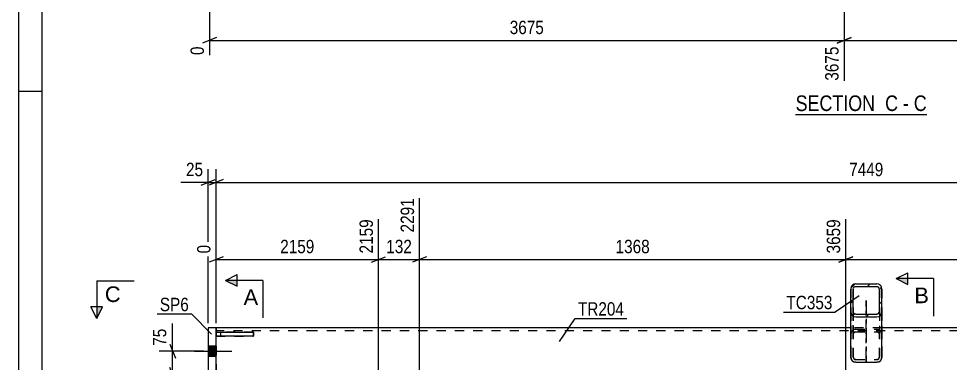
# Model space of a CAD drawing. Header units: millimetres. Extents: x 0 to 841, y 0 to 594.
# Drawn here: x 0 to 199.4, y 388.8 to 462.6 of the extents above; entities that cross this region are included whole.
import ezdxf

# ---------------------------------------------------------------- set-up
doc = ezdxf.new("R2010")
doc.units = ezdxf.units.MM
doc.linetypes.add('DXK_LINE_DOT2', pattern=[3.9198, 1.9599, -1.9599])
doc.linetypes.add('DXK_LINE_DOT3', pattern=[5.9187, 2.979, -0.9799, 0.9799, -0.9799])
doc.styles.add('Arial', font='ARIAL.TTF', dxfattribs={"height": 0.2})
doc.styles.add('Arial Narrow', font='ARIALN.TTF', dxfattribs={"height": 0.2})

# ---------------------------------------------------------------- blocks, each defined once
blk = doc.blocks.new('Unknown-570388081-1132')
at = {"color": 5, "linetype": 'Continuous'}
for p, q in [((0, 594), (0, 0)), ((5, 589), (5, 5)), ((5, 447), (0, 447))]:
    blk.add_line(p, q, dxfattribs=at)
blk = doc.blocks.new('Unknown-570388081-19 - 1689')
at = {"color": 6, "linetype": 'Continuous'}
blk.add_line((166.3, 442.05), (194.37, 442.05), dxfattribs=at)
at = {"color": 0, "linetype": 'Continuous'}
for points in [[(184.41, 442.8), (184.41, 446.3), (166.3, 446.3), (166.3, 442.8)], [(188.23, 442.8), (188.23, 446.3), (185.46, 446.3), (185.46, 442.8)], [(190.55, 442.8), (190.55, 446.3), (189.28, 446.3), (189.28, 442.8)], [(194.37, 442.8), (194.37, 446.3), (191.6, 446.3), (191.6, 442.8)]]:
    blk.add_wipeout(points, dxfattribs=at)
at = {"color": 7, "linetype": 'Continuous', "style": 'Arial Narrow'}
for s, p in [('SECTION ', (166.3, 442.8)), ('C', (185.46, 442.8)), ('C', (191.6, 442.8)), ('-', (189.28, 442.8))]:
    blk.add_text(s, height=3.34, dxfattribs=at).set_placement(p)
blk = doc.blocks.new('Part-570388081-2900 - 2809')
at = {"color": 2, "linetype": 'Continuous'}
for p, q in [((63.6, 396.41), (42.26, 396.41)), ((178.1, 396.41), (63.7, 396.41)), ((299.16, 396.41), (184.76, 396.41))]:
    blk.add_line(p, q, dxfattribs=at)
at = {"color": 7, "linetype": 'DXK_LINE_DOT2'}
for p, q in [((42.26, 396.41), (42.26, 376.41)), ((63.6, 395.74), (42.26, 395.74)), ((299.16, 395.74), (63.7, 395.74)), ((184.76, 396.41), (178.1, 396.41))]:
    blk.add_line(p, q, dxfattribs=at)
blk = doc.blocks.new('Part-570388081-2835 - 2809')
at = {"color": 7, "linetype": 'DXK_LINE_DOT2'}
for p, q in [((178.1, 396.31), (178.1, 404.67)), ((178.63, 404.67), (178.63, 394.97)), ((184.23, 404.67), (184.23, 394.97)), ((184.76, 404.67), (184.76, 396.31)), ((178.1, 399.85), (178.1, 390.14)), ((178.63, 399.85), (178.63, 390.14)), ((184.23, 399.85), (184.23, 390.14)), ((184.76, 399.85), (184.76, 390.14)), ((178.1, 396.31), (178.1, 390.14)), ((178.18, 395.4), (178.1, 394.97)), ((178.63, 394.97), (178.67, 395.18)), ((178.63, 390.14), (178.63, 394.97)), ((178.96, 396.06), (178.76, 396.02)), ((179.16, 396.1), (178.96, 396.06)), ((178.96, 395.49), (179.16, 395.53)), ((179.16, 396.1), (183.7, 396.1)), ((179.16, 395.53), (183.7, 395.53)), ((184.11, 396.02), (183.7, 396.1)), ((183.7, 395.53), (183.9, 395.49)), ((184.19, 395.18), (184.23, 394.97)), ((184.23, 390.14), (184.23, 394.97)), ((184.76, 394.97), (184.68, 395.4)), ((184.76, 396.31), (184.76, 390.14)), ((178.1, 390.14), (178.18, 389.71)), ((178.67, 389.93), (178.63, 390.14)), ((178.76, 389.09), (179.16, 389.01)), ((179.16, 389.58), (178.96, 389.62)), ((179.16, 389.58), (183.7, 389.58)), ((179.16, 389.01), (183.7, 389.01)), ((183.9, 389.62), (183.7, 389.58)), ((183.7, 389.01), (184.11, 389.09)), ((184.23, 390.14), (184.19, 389.93)), ((184.68, 389.71), (184.76, 390.14))]:
    blk.add_line(p, q, dxfattribs=at)
at = {"color": 7, "linetype": 'DXK_LINE_DOT3'}
blk.add_line((181.43, 402.26), (181.43, 389.13), dxfattribs=at)
at = {"color": 7, "linetype": 'DXK_LINE_DOT2'}
for centre, radius, start, end in [((179.21, 395.01), 1.1, 114.32, 159.2417), ((179.19, 394.99), 0.552, 114.32, 159.2417), ((183.67, 394.99), 0.552, 20.7585, 65.6802), ((183.65, 395.01), 1.1, 20.7585, 65.6802), ((179.21, 390.1), 1.1, 200.7585, 245.6802), ((179.19, 390.12), 0.552, 200.7585, 245.6802), ((183.67, 390.12), 0.552, 294.32, 339.2417), ((183.65, 390.1), 1.1, 294.32, 339.2417)]:
    blk.add_arc(centre, radius, start, end, dxfattribs=at)
blk = doc.blocks.new('Part-570388081-2848 - 2809')
at = {"linetype": 'Continuous'}
h = blk.add_hatch(dxfattribs=at)
h.set_pattern_fill('', scale=0.7, style=0, pattern_type=0)
h.set_pattern_definition([(45, (184.6823, 405.1067), (-1.57154, 1.57154), [])])
h.paths.add_polyline_path([(184.76, 404.67), (184.68, 405.11), (184.45, 405.47), (184.1, 405.72), (183.7, 405.81), (179.16, 405.81), (178.76, 405.72), (178.41, 405.47), (178.18, 405.11), (178.1, 404.67), (178.1, 399.85), (178.18, 399.41), (178.41, 399.05), (178.76, 398.8), (179.16, 398.71), (183.7, 398.71), (184.1, 398.8), (184.45, 399.05), (184.68, 399.41), (184.76, 399.85)])
h.paths.add_polyline_path([(184.19, 399.63), (184.07, 399.45), (183.9, 399.32), (183.7, 399.28), (179.16, 399.28), (178.96, 399.32), (178.79, 399.45), (178.67, 399.63), (178.63, 399.85), (178.63, 404.67), (178.67, 404.89), (178.79, 405.07), (178.96, 405.2), (179.16, 405.24), (183.7, 405.24), (183.9, 405.2), (184.07, 405.07), (184.19, 404.89), (184.23, 404.67), (184.23, 399.85)])
at = {"color": 2, "linetype": 'Continuous'}
for p, q in [((178.18, 405.11), (178.1, 404.67)), ((178.63, 404.67), (178.67, 404.89)), ((179.16, 405.81), (178.76, 405.72)), ((178.96, 405.2), (179.16, 405.24)), ((179.16, 405.81), (183.7, 405.81)), ((179.16, 405.24), (183.7, 405.24)), ((184.1, 405.72), (183.7, 405.81)), ((183.7, 405.24), (183.9, 405.2)), ((184.19, 404.89), (184.23, 404.67)), ((184.76, 404.67), (184.68, 405.11)), ((178.1, 399.85), (178.1, 404.67)), ((178.63, 399.85), (178.63, 404.67)), ((184.23, 399.85), (184.23, 404.67)), ((184.76, 399.85), (184.76, 404.67)), ((178.1, 390.14), (178.1, 399.85)), ((178.1, 399.85), (178.18, 399.41)), ((178.67, 399.63), (178.63, 399.85)), ((179.16, 399.28), (178.96, 399.32)), ((179.16, 399.28), (183.7, 399.28)), ((183.9, 399.32), (183.7, 399.28)), ((184.23, 399.85), (184.19, 399.63)), ((184.68, 399.41), (184.76, 399.85)), ((184.76, 390.14), (184.76, 399.85)), ((178.76, 398.8), (179.16, 398.71)), ((179.16, 398.71), (183.7, 398.71)), ((183.7, 398.71), (184.1, 398.8)), ((178.18, 389.71), (178.1, 390.14)), ((179.16, 389.01), (178.76, 389.09)), ((179.16, 389.01), (183.7, 389.01)), ((184.1, 389.09), (183.7, 389.01)), ((184.76, 390.14), (184.68, 389.71))]:
    blk.add_line(p, q, dxfattribs=at)
at = {"color": 7, "linetype": 'DXK_LINE_DOT2'}
for p, q in [((178.1, 404.67), (178.1, 394.97)), ((178.63, 394.97), (178.63, 404.67)), ((184.23, 404.67), (184.23, 394.97)), ((184.76, 394.97), (184.76, 404.67)), ((178.63, 390.14), (178.63, 399.85)), ((184.23, 399.85), (184.23, 390.14)), ((178.1, 394.97), (178.18, 395.4)), ((178.1, 390.14), (178.1, 394.97)), ((178.67, 395.18), (178.63, 394.97)), ((178.63, 390.14), (178.63, 394.97)), ((178.76, 396.02), (179.16, 396.1)), ((179.16, 395.53), (178.96, 395.49)), ((179.16, 396.1), (183.7, 396.1)), ((179.16, 395.53), (183.7, 395.53)), ((183.7, 396.1), (184.1, 396.02)), ((183.9, 395.49), (183.7, 395.53)), ((184.23, 394.97), (184.19, 395.18)), ((184.23, 390.14), (184.23, 394.97)), ((184.68, 395.4), (184.76, 394.97)), ((184.76, 390.14), (184.76, 394.97)), ((178.63, 390.14), (178.67, 389.93)), ((178.96, 389.62), (179.16, 389.57)), ((179.16, 389.57), (183.7, 389.57)), ((183.7, 389.57), (183.9, 389.62)), ((184.19, 389.93), (184.23, 390.14))]:
    blk.add_line(p, q, dxfattribs=at)
at = {"color": 7, "linetype": 'DXK_LINE_DOT3'}
blk.add_line((181.43, 389.13), (181.43, 402.26), dxfattribs=at)
at = {"color": 2, "linetype": 'Continuous'}
for centre, radius, start, end in [((179.21, 404.72), 1.1, 114.32, 159.2417), ((179.19, 404.69), 0.552, 114.32, 159.2417), ((183.67, 404.69), 0.552, 20.7585, 65.6802), ((183.65, 404.72), 1.1, 20.7585, 65.6802), ((179.21, 399.8), 1.1, 200.7585, 245.6802), ((179.19, 399.83), 0.552, 200.7585, 245.6802), ((183.67, 399.83), 0.552, 294.32, 339.2417), ((183.65, 399.8), 1.1, 294.32, 339.2417), ((179.21, 390.1), 1.1, 200.7585, 245.6802), ((183.65, 390.1), 1.1, 294.32, 339.2417)]:
    blk.add_arc(centre, radius, start, end, dxfattribs=at)
at = {"color": 7, "linetype": 'DXK_LINE_DOT2'}
for centre, radius, start, end in [((179.21, 395.01), 1.1, 114.32, 159.2417), ((179.19, 394.99), 0.552, 114.32, 159.2417), ((183.67, 394.99), 0.552, 20.7585, 65.6802), ((183.65, 395.01), 1.1, 20.7585, 65.6802), ((179.19, 390.12), 0.552, 200.7585, 245.6802), ((183.67, 390.12), 0.552, 294.32, 339.2417)]:
    blk.add_arc(centre, radius, start, end, dxfattribs=at)
blk = doc.blocks.new('Bolt-570388081-2887 - 2809')
at = {"linetype": 'Continuous'}
for points in [[(40.6, 392.51), (40.6, 390.31), (42.26, 390.31), (42.26, 392.51)], [(40.6, 392.51), (40.6, 390.31), (42.26, 390.31), (42.26, 392.51)], [(40.6, 382.51), (40.6, 380.31), (42.26, 380.31), (42.26, 382.51)], [(40.6, 382.51), (40.6, 380.31), (42.26, 380.31), (42.26, 382.51)]]:
    blk.add_hatch(color=1, dxfattribs=at).paths.add_polyline_path(points)
at = {"color": 1, "linetype": 'Continuous'}
for p, q in [((37.66, 391.41), (45.6, 391.41)), ((37.66, 391.41), (45.6, 391.41)), ((40.6, 392.51), (42.26, 392.51)), ((40.6, 392.51), (42.26, 392.51)), ((40.6, 390.31), (42.26, 390.31)), ((40.6, 390.31), (42.26, 390.31)), ((37.66, 381.41), (45.6, 381.41)), ((37.66, 381.41), (45.6, 381.41)), ((40.6, 382.51), (42.26, 382.51)), ((40.6, 382.51), (42.26, 382.51)), ((40.6, 380.31), (42.26, 380.31)), ((40.6, 380.31), (42.26, 380.31))]:
    blk.add_line(p, q, dxfattribs=at)
blk = doc.blocks.new('Part-570388081-2902 - 2809')
at = {"color": 7, "linetype": 'DXK_LINE_DOT2'}
for p, q in [((50.26, 395.43), (42.26, 395.43)), ((42.26, 395.43), (42.26, 394.63)), ((43.26, 394.63), (43.26, 395.43)), ((50.26, 394.63), (50.26, 395.43)), ((42.26, 394.63), (50.26, 394.63))]:
    blk.add_line(p, q, dxfattribs=at)
blk = doc.blocks.new('Part-570388081-2905 - 2809')
at = {"color": 2, "linetype": 'Continuous'}
for p, q in [((42.26, 395.43), (50.26, 395.43)), ((42.26, 395.43), (42.26, 394.63)), ((50.26, 395.43), (50.26, 394.63)), ((50.26, 394.63), (42.26, 394.63))]:
    blk.add_line(p, q, dxfattribs=at)
at = {"color": 7, "linetype": 'DXK_LINE_DOT2'}
blk.add_line((43.26, 394.63), (43.26, 395.43), dxfattribs=at)
blk = doc.blocks.new('Part-570388081-2958 - 2809')
at = {"color": 2, "linetype": 'Continuous'}
for p, q in [((42.26, 396.41), (40.6, 396.41)), ((40.6, 396.41), (40.6, 376.41)), ((42.26, 376.41), (42.26, 396.41)), ((40.6, 376.41), (42.26, 376.41))]:
    blk.add_line(p, q, dxfattribs=at)
blk = doc.blocks.new('StraightDimension-570388081-8613 - 1689')
at = {"color": 7, "linetype": 'Continuous'}
for p, q in [((40.85, 505.55), (40.85, 454.79)), ((176.69, 490.42), (176.69, 449.3)), ((42.35, 458.52), (39.35, 457.32)), ((40.85, 457.92), (176.69, 457.92)), ((175.19, 457.32), (178.19, 458.52))]:
    blk.add_line(p, q, dxfattribs=at)
at = {"color": 0}
blk.add_wipeout([(113.03, 458.67), (113.03, 462.87), (104.51, 462.87), (104.51, 458.67)], dxfattribs=at)
at = {"color": 0, "linetype": 'Continuous'}
for points in [[(40.25, 457.22), (36.05, 457.22), (36.05, 454.19), (40.25, 454.19)], [(176.09, 457.22), (171.89, 457.22), (171.89, 448.7), (176.09, 448.7)]]:
    blk.add_wipeout(points, dxfattribs=at)
at = {"color": 3, "style": 'Arial Narrow'}
blk.add_text('3675', height=2.863, dxfattribs=at).set_placement((105.11, 459.27))
at = {"color": 3, "linetype": 'Continuous', "style": 'Arial Narrow'}
for s, height, p in [('0', 2.86, (39.65, 454.79)), ('3675', 2.863, (175.49, 449.3))]:
    blk.add_text(s, height=height, rotation=90.0002, dxfattribs=at).set_placement(p)
blk = doc.blocks.new('StraightDimension-570388081-8612 - 1689')
at = {"color": 7, "linetype": 'Continuous'}
for p, q in [((319.19, 505.55), (319.19, 449.3)), ((176.69, 490.42), (176.69, 449.3)), ((178.19, 458.52), (175.19, 457.32)), ((176.69, 457.92), (319.19, 457.92)), ((317.69, 457.32), (320.69, 458.52))]:
    blk.add_line(p, q, dxfattribs=at)
at = {"color": 0}
blk.add_wipeout([(252.19, 458.67), (252.19, 462.87), (243.68, 462.87), (243.68, 458.67)], dxfattribs=at)
at = {"color": 0, "linetype": 'Continuous'}
blk.add_wipeout([(318.59, 457.22), (314.39, 457.22), (314.39, 448.7), (318.59, 448.7)], dxfattribs=at)
at = {"color": 3, "style": 'Arial Narrow'}
blk.add_text('3774', height=2.863, dxfattribs=at).set_placement((244.28, 459.27))
at = {"color": 3, "linetype": 'Continuous', "style": 'Arial Narrow'}
blk.add_text('7449', height=2.863, rotation=90.0002, dxfattribs=at).set_placement((317.99, 449.3))
blk = doc.blocks.new('StraightDimension-570388081-8635 - 2809')
at = {"color": 7, "linetype": 'Continuous'}
for p, q in [((40.6, 397.41), (40.6, 430.36)), ((42.26, 397.41), (42.26, 430.36)), ((39.1, 426.91), (42.1, 428.11)), ((40.6, 427.51), (42.26, 427.51)), ((43.76, 428.11), (40.76, 426.91))]:
    blk.add_line(p, q, dxfattribs=at)
at = {"color": 0}
blk.add_wipeout([(40.07, 428.26), (40.07, 432.46), (35.22, 432.46), (35.22, 428.26)], dxfattribs=at)
at = {"color": 7, "linetype": 'Continuous'}
blk.add_line((40.6, 427.51), (34.69, 427.51), dxfattribs=at)
blk.add_line((40.6, 427.51), (34.69, 427.51), dxfattribs=at)
at = {"color": 3, "style": 'Arial Narrow'}
blk.add_text('25', height=2.863, dxfattribs=at).set_placement((35.82, 428.86))
blk = doc.blocks.new('StraightDimension-570388081-8882 - 2809')
at = {"color": 7, "linetype": 'Continuous'}
for p, q in [((177.03, 377.41), (177.03, 419.62)), ((265.99, 377.41), (265.99, 419.62)), ((178.53, 411.61), (175.53, 410.41)), ((177.03, 411.01), (265.99, 411.01)), ((264.49, 410.41), (267.49, 411.61))]:
    blk.add_line(p, q, dxfattribs=at)
at = {"color": 0, "linetype": 'Continuous'}
blk.add_wipeout([(265.39, 420.22), (261.19, 420.22), (261.19, 411.71), (265.39, 411.71)], dxfattribs=at)
at = {"color": 0}
blk.add_wipeout([(225.76, 411.76), (225.76, 415.96), (217.25, 415.96), (217.25, 411.76)], dxfattribs=at)
at = {"color": 3, "linetype": 'Continuous', "style": 'Arial Narrow'}
blk.add_text('4993', height=2.863, rotation=90.0002, dxfattribs=at).set_placement((264.79, 412.31))
at = {"color": 3, "style": 'Arial Narrow'}
blk.add_text('1334', height=2.863, dxfattribs=at).set_placement((217.85, 412.36))
blk = doc.blocks.new('StraightDimension-570388081-8634 - 2809')
at = {"color": 7, "linetype": 'Continuous'}
for p, q in [((42.26, 397.41), (42.26, 430.36)), ((43.76, 428.11), (40.76, 426.91)), ((42.26, 427.51), (320.6, 427.51))]:
    blk.add_line(p, q, dxfattribs=at)
at = {"color": 0}
blk.add_wipeout([(185.69, 428.26), (185.69, 432.46), (177.17, 432.46), (177.17, 428.26)], dxfattribs=at)
at = {"color": 3, "style": 'Arial Narrow'}
blk.add_text('7449', height=2.863, dxfattribs=at).set_placement((177.77, 428.86))
blk = doc.blocks.new('StraightDimension-570388081-8883 - 2809')
at = {"color": 7, "linetype": 'Continuous'}
for p, q in [((85.83, 376.31), (85.83, 424.12)), ((177.03, 377.41), (177.03, 419.62)), ((87.33, 411.61), (84.33, 410.41)), ((85.83, 411.01), (177.03, 411.01)), ((175.53, 410.41), (178.53, 411.61))]:
    blk.add_line(p, q, dxfattribs=at)
at = {"color": 0, "linetype": 'Continuous'}
blk.add_wipeout([(176.43, 420.22), (172.23, 420.22), (172.23, 411.71), (176.43, 411.71)], dxfattribs=at)
at = {"color": 0}
blk.add_wipeout([(135.69, 411.76), (135.69, 415.96), (127.17, 415.96), (127.17, 411.76)], dxfattribs=at)
at = {"color": 3, "linetype": 'Continuous', "style": 'Arial Narrow'}
blk.add_text('3659', height=2.863, rotation=90.0002, dxfattribs=at).set_placement((175.83, 412.31))
at = {"color": 3, "style": 'Arial Narrow'}
blk.add_text('1368', height=2.863, dxfattribs=at).set_placement((127.77, 412.36))
blk = doc.blocks.new('StraightDimension-570388081-8884 - 2809')
at = {"color": 7, "linetype": 'Continuous'}
for p, q in [((85.83, 376.31), (85.83, 424.12)), ((77.03, 377.41), (77.03, 419.62)), ((75.53, 410.41), (78.53, 411.61)), ((77.03, 411.01), (85.83, 411.01)), ((87.33, 411.61), (84.33, 410.41))]:
    blk.add_line(p, q, dxfattribs=at)
at = {"color": 0}
blk.add_wipeout([(84.77, 411.76), (84.77, 415.96), (78.09, 415.96), (78.09, 411.76)], dxfattribs=at)
at = {"color": 0, "linetype": 'Continuous'}
blk.add_wipeout([(85.23, 424.72), (81.03, 424.72), (81.03, 416.21), (85.23, 416.21)], dxfattribs=at)
at = {"color": 3, "linetype": 'Continuous', "style": 'Arial Narrow'}
blk.add_text('2291', height=2.863, rotation=90.0002, dxfattribs=at).set_placement((84.63, 416.81))
at = {"color": 3, "style": 'Arial Narrow'}
blk.add_text('132', height=2.863, dxfattribs=at).set_placement((78.69, 412.36))
blk = doc.blocks.new('StraightDimension-570388081-8885 - 2809')
at = {"color": 7, "linetype": 'Continuous'}
for p, q in [((77.03, 377.41), (77.03, 419.62)), ((42.26, 397.41), (42.26, 414.14)), ((43.76, 411.61), (40.76, 410.41)), ((42.26, 411.01), (77.03, 411.01)), ((75.53, 410.41), (78.53, 411.61))]:
    blk.add_line(p, q, dxfattribs=at)
at = {"color": 0, "linetype": 'Continuous'}
for points in [[(76.43, 420.22), (72.23, 420.22), (72.23, 411.71), (76.43, 411.71)], [(41.66, 414.74), (37.46, 414.74), (37.46, 411.71), (41.66, 411.71)]]:
    blk.add_wipeout(points, dxfattribs=at)
at = {"color": 0}
blk.add_wipeout([(63.9, 411.76), (63.9, 415.96), (55.39, 415.96), (55.39, 411.76)], dxfattribs=at)
at = {"color": 3, "linetype": 'Continuous', "style": 'Arial Narrow'}
for s, height, p in [('2159', 2.863, (75.83, 412.31)), ('0', 2.86, (41.06, 412.31))]:
    blk.add_text(s, height=height, rotation=90.0002, dxfattribs=at).set_placement(p)
at = {"color": 3, "style": 'Arial Narrow'}
blk.add_text('2159', height=2.863, dxfattribs=at).set_placement((55.99, 412.36))
blk = doc.blocks.new('StraightDimension-570388081-8950 - 2809')
at = {"color": 7, "linetype": 'Continuous'}
for p, q in [((32.34, 392.91), (33.54, 389.91)), ((39.6, 391.41), (30.09, 391.41)), ((32.94, 386.41), (32.94, 391.41)), ((33.54, 384.91), (32.34, 387.91)), ((41.26, 386.41), (30.09, 386.41))]:
    blk.add_line(p, q, dxfattribs=at)
at = {"color": 0}
blk.add_wipeout([(32.19, 396.79), (27.99, 396.79), (27.99, 391.94), (32.19, 391.94)], dxfattribs=at)
at = {"color": 7, "linetype": 'Continuous'}
blk.add_line((32.94, 391.41), (32.94, 397.32), dxfattribs=at)
blk.add_line((32.94, 391.41), (32.94, 397.32), dxfattribs=at)
at = {"color": 3, "style": 'Arial Narrow'}
blk.add_text('75', height=2.863, rotation=90.0002, dxfattribs=at).set_placement((31.59, 392.54))
blk = doc.blocks.new('Mark-570388081-2844 - 2809')
at = {"color": 0}
blk.add_wipeout([(174.19, 400.37), (174.19, 403.37), (164.33, 403.37), (164.33, 400.37)], dxfattribs=at)
blk.add_wipeout([(174.19, 400.37), (174.19, 403.37), (164.33, 403.37), (164.33, 400.37)], dxfattribs=at)
at = {"color": 30, "linetype": 'Continuous'}
for p in [(179.9, 403.25), (163.73, 399.77)]:
    blk.add_line(p, (174.79, 399.77), dxfattribs=at)
at = {"color": 3, "style": 'Arial Narrow'}
blk.add_text('TC353', height=2.863, dxfattribs=at).set_placement((164.33, 400.37))
blk = doc.blocks.new('Mark-570388081-2954 - 2809')
at = {"color": 0}
blk.add_wipeout([(36.43, 399.95), (36.43, 402.95), (30.22, 402.95), (30.22, 399.95)], dxfattribs=at)
blk.add_wipeout([(36.43, 399.95), (36.43, 402.95), (30.22, 402.95), (30.22, 399.95)], dxfattribs=at)
at = {"color": 30, "linetype": 'Continuous'}
for p in [(29.62, 399.35), (41.31, 395)]:
    blk.add_line(p, (37.03, 399.35), dxfattribs=at)
at = {"color": 3, "style": 'Arial Narrow'}
blk.add_text('SP6', height=2.863, dxfattribs=at).set_placement((30.22, 399.95))
blk = doc.blocks.new('Mark-570388081-2896 - 2809')
at = {"color": 0}
blk.add_wipeout([(129.57, 399), (129.57, 402), (119.71, 402), (119.71, 399)], dxfattribs=at)
blk.add_wipeout([(129.57, 399), (129.57, 402), (119.71, 402), (119.71, 399)], dxfattribs=at)
at = {"color": 30, "linetype": 'Continuous'}
for p, q in [((115.74, 393.48), (119.11, 398.4)), ((119.11, 398.4), (130.17, 398.4))]:
    blk.add_line(p, q, dxfattribs=at)
at = {"color": 3, "style": 'Arial Narrow'}
blk.add_text('TR204', height=2.863, dxfattribs=at).set_placement((119.71, 399))
blk = doc.blocks.new('SectionMark-570388081-3565 - 2809')
at = {"linetype": 'Continuous'}
blk.add_hatch(color=6, dxfattribs=at).paths.add_polyline_path([(46.76, 406.53), (46.76, 405.28), (44.26, 406.53)])
at = {"color": 6, "linetype": 'Continuous'}
for p, q in [((44.26, 406.53), (46.76, 407.78)), ((46.76, 405.28), (46.76, 407.78)), ((52.26, 406.53), (44.26, 406.53)), ((44.26, 406.53), (46.76, 405.28)), ((52.26, 406.53), (52.26, 398.53))]:
    blk.add_line(p, q, dxfattribs=at)
at = {"color": 0, "linetype": 'Continuous'}
blk.add_wipeout([(51.26, 401.28), (51.26, 404.78), (48.15, 404.78), (48.15, 401.28)], dxfattribs=at)
at = {"color": 3, "linetype": 'Continuous', "style": 'Arial'}
blk.add_text('A', height=3.34, dxfattribs=at).set_placement((48.15, 401.28))
blk = doc.blocks.new('SectionMark-570388081-3569 - 2809')
at = {"linetype": 'Continuous'}
blk.add_hatch(color=6, dxfattribs=at).paths.add_polyline_path([(190.33, 406.91), (190.33, 405.66), (187.83, 406.91)])
at = {"color": 6, "linetype": 'Continuous'}
for p, q in [((187.83, 406.91), (190.33, 408.16)), ((195.83, 406.91), (187.83, 406.91)), ((187.83, 406.91), (190.33, 405.66)), ((190.33, 405.66), (190.33, 408.16)), ((195.83, 406.91), (195.83, 398.91))]:
    blk.add_line(p, q, dxfattribs=at)
at = {"color": 0, "linetype": 'Continuous'}
blk.add_wipeout([(194.83, 401.66), (194.83, 405.16), (191.72, 405.16), (191.72, 401.66)], dxfattribs=at)
at = {"color": 3, "linetype": 'Continuous', "style": 'Arial'}
blk.add_text('B', height=3.34, dxfattribs=at).set_placement((191.72, 401.66))
blk = doc.blocks.new('SectionMark-570388081-3571 - 2809')
at = {"linetype": 'Continuous'}
blk.add_hatch(color=6, dxfattribs=at).paths.add_polyline_path([(16.71, 400.91), (17.96, 400.91), (16.71, 398.41)])
at = {"color": 6, "linetype": 'Continuous'}
for p, q in [((16.71, 406.41), (24.71, 406.41)), ((16.71, 406.41), (16.71, 398.41)), ((16.71, 398.41), (15.46, 400.91)), ((17.96, 400.91), (15.46, 400.91)), ((16.71, 398.41), (17.96, 400.91))]:
    blk.add_line(p, q, dxfattribs=at)
at = {"color": 0, "linetype": 'Continuous'}
blk.add_wipeout([(21.83, 401.91), (21.83, 405.41), (18.46, 405.41), (18.46, 401.91)], dxfattribs=at)
at = {"color": 3, "linetype": 'Continuous', "style": 'Arial'}
blk.add_text('C', height=3.34, dxfattribs=at).set_placement((18.46, 401.91))

msp = doc.modelspace()

# ---------------------------------------------------------------- block references
for name in ['Unknown-570388081-1132', 'Part-570388081-2848 - 2809', 'Part-570388081-2835 - 2809', 'Part-570388081-2958 - 2809', 'Part-570388081-2900 - 2809', 'Part-570388081-2902 - 2809', 'Part-570388081-2905 - 2809', 'Bolt-570388081-2887 - 2809']:
    msp.add_blockref(name, (0, 0))

# ---------------------------------------------------------------- next in the draw order: block references
for name in ['StraightDimension-570388081-8613 - 1689', 'Unknown-570388081-19 - 1689', 'StraightDimension-570388081-8635 - 2809', 'StraightDimension-570388081-8882 - 2809']:
    msp.add_blockref(name, (0, 0))

# ---------------------------------------------------------------- next in the draw order: block references
for name in ['StraightDimension-570388081-8612 - 1689', 'StraightDimension-570388081-8634 - 2809']:
    msp.add_blockref(name, (0, 0))

# ---------------------------------------------------------------- next in the draw order: block references
for name in ['StraightDimension-570388081-8883 - 2809', 'SectionMark-570388081-3569 - 2809']:
    msp.add_blockref(name, (0, 0))

# ---------------------------------------------------------------- next in the draw order: block references
for name in ['StraightDimension-570388081-8884 - 2809', 'Mark-570388081-2844 - 2809', 'Mark-570388081-2896 - 2809']:
    msp.add_blockref(name, (0, 0))

# ---------------------------------------------------------------- next in the draw order: block references
msp.add_blockref('StraightDimension-570388081-8885 - 2809', (0, 0))

# ---------------------------------------------------------------- next in the draw order: block references
for name in ['SectionMark-570388081-3565 - 2809', 'StraightDimension-570388081-8950 - 2809']:
    msp.add_blockref(name, (0, 0))

# ---------------------------------------------------------------- next in the draw order: block references
msp.add_blockref('Mark-570388081-2954 - 2809', (0, 0))

# ---------------------------------------------------------------- next in the draw order: block references
msp.add_blockref('SectionMark-570388081-3571 - 2809', (0, 0))

doc.saveas('drawing.dxf')
